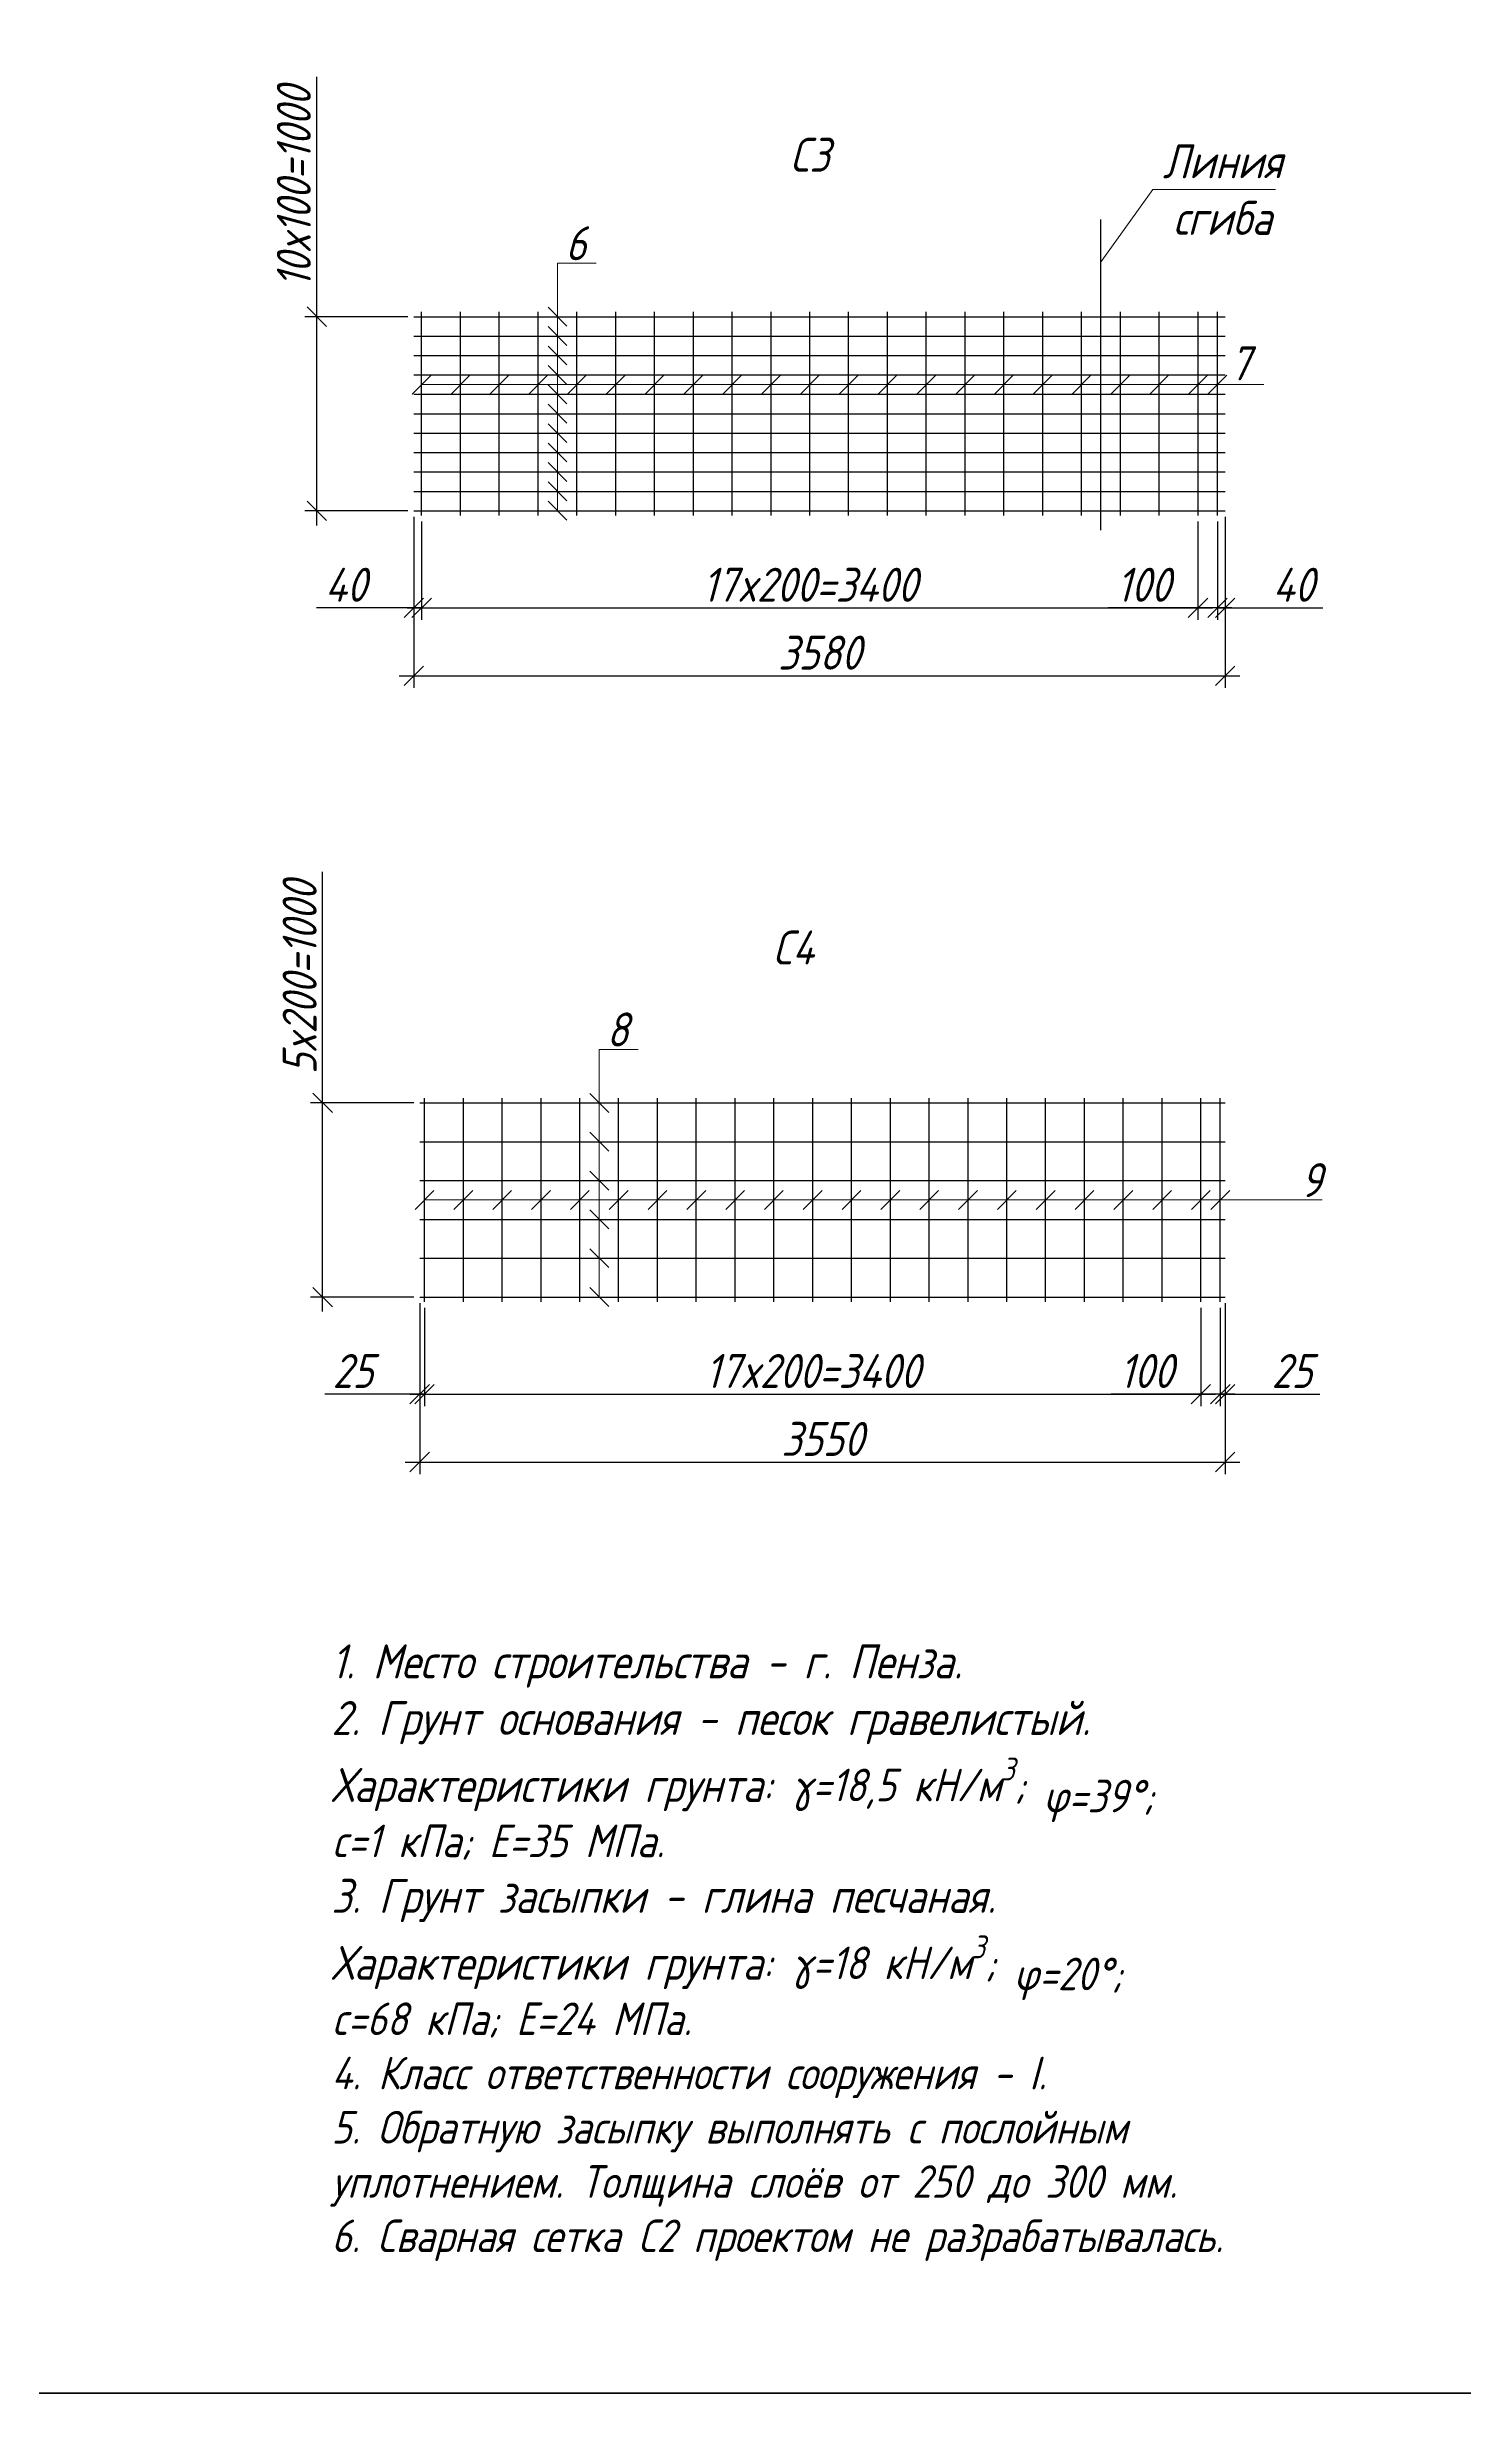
# Model space of a CAD drawing. Header units: millimetres. Extents: x -1004 to 900128, y -352756 to 107728.
# Drawn here: x 427445 to 442038, y -228939 to -204763 of the extents above; entities that cross this region are included whole.
import ezdxf

# ---------------------------------------------------------------- set-up
doc = ezdxf.new("R2010")
doc.units = ezdxf.units.MM
doc.linetypes.add('ACAD_ISO02W100', pattern=[15, 12, -3])
for name, color, linetype, lineweight in [('basic', 95, 'Continuous', 30), ('frame', 173, 'Continuous', 40), ('hatch', 117, 'ACAD_ISO02W100', 25), ('size', 45, 'Continuous', 20), ('text', 13, 'Continuous', 20), ('thin', 153, 'Continuous', 18)]:
    doc.layers.add(name, color=color, linetype=linetype, lineweight=lineweight)
doc.styles.add('Structures', font='isocpeur.ttf', dxfattribs={"width": 0.85, "oblique": 15})
doc.dimstyles.new('structures 3.5 50', dxfattribs={"dimtxt": 3.5, "dimasz": 2, "dimexe": 1.25, "dimexo": 0.625, "dimtad": 1, "dimlfac": 0.5, "dimtxsty": 'Structures', "dimblk": 'OBLIQUE', "dimcen": 2.5, "dimdle": 1.5, "dimadec": 0, "dimazin": 0, "dimtfac": 1, "dimtmove": 0, "dimatfit": 3, "dimfxl": 1, "dimarcsym": 0})

# ---------------------------------------------------------------- blocks, each defined once
blk = doc.blocks.new('_Oblique')
at = {"color": 0, "linetype": 'ByBlock', "lineweight": -2}
blk.add_line((-0.5, -0.5), (0.5, 0.5), dxfattribs=at)
blk = doc.blocks.new('*D1007')
at = {"layer": 'Defpoints', "color": 0, "transparency": 16777216}
for p in [(431226, -209543), (431306, -209593), (431226, -210543)]:
    blk.add_point(p, dxfattribs=at)
at = {"layer": 'size', "color": 0, "lineweight": -2, "transparency": 16777216}
for p, q in [((431226, -209605), (431226, -210668)), ((431306, -209655), (431306, -210668)), ((431226, -210543), (430221, -210543)), ((431306, -210543), (431226, -210543)), ((431306, -210543), (431506, -210543))]:
    blk.add_line(p, q, dxfattribs=at)
at = {"layer": 'size', "color": 0, "lineweight": -2, "transparency": 16777216, "xscale": 200, "yscale": 200, "zscale": 200}
blk.add_blockref('_Oblique', (431226, -210543), dxfattribs=at)
at = {"layer": 'size', "color": 0, "lineweight": -2, "transparency": 16777216, "xscale": 200, "yscale": 200, "zscale": 200, "rotation": 180}
blk.add_blockref('_Oblique', (431306, -210543), dxfattribs=at)
at = {"layer": 'size', "color": 0, "transparency": 16777216, "insert": (430523, -210305), "char_height": 350, "attachment_point": 5, "style": 'Structures'}
blk.add_mtext('40', dxfattribs=at)
blk = doc.blocks.new('*D1008')
at = {"layer": 'Defpoints', "color": 0, "transparency": 16777216}
for p in [(439506, -209593), (439586, -209543), (439586, -210543)]:
    blk.add_point(p, dxfattribs=at)
at = {"layer": 'size', "color": 0, "lineweight": -2, "transparency": 16777216}
for p, q in [((439586, -209605), (439586, -210668)), ((439506, -209655), (439506, -210668)), ((439506, -210543), (439306, -210543)), ((439506, -210543), (439586, -210543)), ((439586, -210543), (440592, -210543))]:
    blk.add_line(p, q, dxfattribs=at)
at = {"layer": 'size', "color": 0, "lineweight": -2, "transparency": 16777216, "xscale": 200, "yscale": 200, "zscale": 200}
blk.add_blockref('_Oblique', (439506, -210543), dxfattribs=at)
at = {"layer": 'size', "color": 0, "lineweight": -2, "transparency": 16777216, "xscale": 200, "yscale": 200, "zscale": 200, "rotation": 180}
blk.add_blockref('_Oblique', (439586, -210543), dxfattribs=at)
at = {"layer": 'size', "color": 0, "transparency": 16777216, "insert": (440289, -210305), "char_height": 350, "attachment_point": 5, "style": 'Structures'}
blk.add_mtext('40', dxfattribs=at)
blk = doc.blocks.new('*D1009')
at = {"layer": 'Defpoints', "color": 0, "transparency": 16777216}
for p in [(431306, -209593), (439306, -209593), (439306, -210543)]:
    blk.add_point(p, dxfattribs=at)
at = {"layer": 'size', "color": 0, "lineweight": -2, "transparency": 16777216}
for p, q in [((431306, -209655), (431306, -210668)), ((439306, -209655), (439306, -210668)), ((431156, -210543), (439456, -210543))]:
    blk.add_line(p, q, dxfattribs=at)
at = {"layer": 'size', "color": 0, "lineweight": -2, "transparency": 16777216, "xscale": 200, "yscale": 200, "zscale": 200, "rotation": 180}
blk.add_blockref('_Oblique', (431306, -210543), dxfattribs=at)
at = {"layer": 'size', "color": 0, "lineweight": -2, "transparency": 16777216, "xscale": 200, "yscale": 200, "zscale": 200}
blk.add_blockref('_Oblique', (439306, -210543), dxfattribs=at)
at = {"layer": 'size', "color": 0, "transparency": 16777216, "insert": (435306, -210305), "char_height": 350, "attachment_point": 5, "style": 'Structures'}
blk.add_mtext('17x200=3400', dxfattribs=at)
blk = doc.blocks.new('*D1010')
at = {"layer": 'Defpoints', "color": 0, "transparency": 16777216}
for p in [(431226, -209543), (439586, -209543), (439586, -211243)]:
    blk.add_point(p, dxfattribs=at)
at = {"layer": 'size', "color": 0, "lineweight": -2, "transparency": 16777216}
for p, q in [((431226, -209605), (431226, -211368)), ((439586, -209605), (439586, -211368)), ((431076, -211243), (439736, -211243))]:
    blk.add_line(p, q, dxfattribs=at)
at = {"layer": 'size', "color": 0, "lineweight": -2, "transparency": 16777216, "xscale": 200, "yscale": 200, "zscale": 200, "rotation": 180}
blk.add_blockref('_Oblique', (431226, -211243), dxfattribs=at)
at = {"layer": 'size', "color": 0, "lineweight": -2, "transparency": 16777216, "xscale": 200, "yscale": 200, "zscale": 200}
blk.add_blockref('_Oblique', (439586, -211243), dxfattribs=at)
at = {"layer": 'size', "color": 0, "transparency": 16777216, "insert": (435406, -211005), "char_height": 350, "attachment_point": 5, "style": 'Structures'}
blk.add_mtext('3580', dxfattribs=at)
blk = doc.blocks.new('*D1011')
at = {"layer": 'Defpoints', "color": 0, "transparency": 16777216}
for p in [(430226, -207543), (431226, -207543), (431226, -209543)]:
    blk.add_point(p, dxfattribs=at)
at = {"layer": 'size', "color": 0, "lineweight": -2, "transparency": 16777216}
for p, q in [((430226, -207543), (430226, -205071)), ((431164, -207543), (430101, -207543)), ((430226, -209693), (430226, -207543)), ((431164, -209543), (430101, -209543))]:
    blk.add_line(p, q, dxfattribs=at)
at = {"layer": 'size', "color": 0, "lineweight": -2, "transparency": 16777216, "xscale": 200, "yscale": 200, "zscale": 200}
for p, rotation in [((430226, -207543), 90), ((430226, -209543), 270)]:
    blk.add_blockref('_Oblique', p, dxfattribs=dict(at, rotation=rotation))
at = {"layer": 'size', "color": 0, "transparency": 16777216, "insert": (429989, -206207), "char_height": 350, "attachment_point": 5, "rotation": 90, "style": 'Structures'}
blk.add_mtext('10x100=1000', dxfattribs=at)
blk = doc.blocks.new('*U951')
at = {"layer": 'thin'}
blk.add_line((-97, -97), (97, 97), dxfattribs=at)
blk = doc.blocks.new('*U952')
at = {"layer": 'thin', "color": 0, "linetype": 'ByBlock', "lineweight": -2, "transparency": 16777216}
for p in [(0, 0), (400, 0), (800, 0), (1200, 0), (1600, 0), (2000, 0), (2400, 0), (2800, 0), (3200, 0), (3600, 0), (4000, 0), (4400, 0), (4800, 0), (5200, 0), (5600, 0), (6000, 0), (6400, 0), (6800, 0), (7200, 0), (7600, 0), (8000, 0)]:
    blk.add_blockref('*U951', p, dxfattribs=at)
blk = doc.blocks.new('*D1000')
at = {"layer": 'Defpoints', "color": 0, "transparency": 16777216}
for p in [(430286, -215645), (431286, -215645), (431286, -217645)]:
    blk.add_point(p, dxfattribs=at)
at = {"layer": 'size', "color": 0, "lineweight": -2, "transparency": 16777216}
for p, q in [((430286, -215645), (430286, -213263)), ((431224, -215645), (430161, -215645)), ((430286, -217795), (430286, -215645)), ((431224, -217645), (430161, -217645))]:
    blk.add_line(p, q, dxfattribs=at)
at = {"layer": 'size', "color": 0, "lineweight": -2, "transparency": 16777216, "xscale": 200, "yscale": 200, "zscale": 200}
for p, rotation in [((430286, -215645), 90), ((430286, -217645), 270)]:
    blk.add_blockref('_Oblique', p, dxfattribs=dict(at, rotation=rotation))
at = {"layer": 'size', "color": 0, "transparency": 16777216, "insert": (430049, -214354), "char_height": 350, "attachment_point": 5, "rotation": 90, "style": 'Structures'}
blk.add_mtext('5x200=1000', dxfattribs=at)
blk = doc.blocks.new('*D1001')
at = {"layer": 'Defpoints', "color": 0, "transparency": 16777216}
for p in [(431286, -217645), (431336, -217695), (431286, -218645)]:
    blk.add_point(p, dxfattribs=at)
at = {"layer": 'size', "color": 0, "lineweight": -2, "transparency": 16777216}
for p, q in [((431286, -217707), (431286, -218770)), ((431336, -217757), (431336, -218770)), ((431286, -218645), (430310, -218645)), ((431336, -218645), (431286, -218645)), ((431336, -218645), (431536, -218645))]:
    blk.add_line(p, q, dxfattribs=at)
at = {"layer": 'size', "color": 0, "lineweight": -2, "transparency": 16777216, "xscale": 200, "yscale": 200, "zscale": 200}
blk.add_blockref('_Oblique', (431286, -218645), dxfattribs=at)
at = {"layer": 'size', "color": 0, "lineweight": -2, "transparency": 16777216, "xscale": 200, "yscale": 200, "zscale": 200, "rotation": 180}
blk.add_blockref('_Oblique', (431336, -218645), dxfattribs=at)
at = {"layer": 'size', "color": 0, "transparency": 16777216, "insert": (430598, -218407), "char_height": 350, "attachment_point": 5, "style": 'Structures'}
blk.add_mtext('25', dxfattribs=at)
blk = doc.blocks.new('*D1002')
at = {"layer": 'Defpoints', "color": 0, "transparency": 16777216}
for p in [(431336, -217695), (439336, -217695), (439336, -218645)]:
    blk.add_point(p, dxfattribs=at)
at = {"layer": 'size', "color": 0, "lineweight": -2, "transparency": 16777216}
for p, q in [((431336, -217757), (431336, -218770)), ((439336, -217757), (439336, -218770)), ((431186, -218645), (439486, -218645))]:
    blk.add_line(p, q, dxfattribs=at)
at = {"layer": 'size', "color": 0, "lineweight": -2, "transparency": 16777216, "xscale": 200, "yscale": 200, "zscale": 200, "rotation": 180}
blk.add_blockref('_Oblique', (431336, -218645), dxfattribs=at)
at = {"layer": 'size', "color": 0, "lineweight": -2, "transparency": 16777216, "xscale": 200, "yscale": 200, "zscale": 200}
blk.add_blockref('_Oblique', (439336, -218645), dxfattribs=at)
at = {"layer": 'size', "color": 0, "transparency": 16777216, "insert": (435336, -218407), "char_height": 350, "attachment_point": 5, "style": 'Structures'}
blk.add_mtext('17x200=3400', dxfattribs=at)
blk = doc.blocks.new('*D1003')
at = {"layer": 'Defpoints', "color": 0, "transparency": 16777216}
for p in [(439536, -217695), (439586, -217645), (439586, -218645)]:
    blk.add_point(p, dxfattribs=at)
at = {"layer": 'size', "color": 0, "lineweight": -2, "transparency": 16777216}
for p, q in [((439536, -217757), (439536, -218770)), ((439586, -217707), (439586, -218770)), ((439536, -218645), (439336, -218645)), ((439536, -218645), (439586, -218645)), ((439586, -218645), (440562, -218645))]:
    blk.add_line(p, q, dxfattribs=at)
at = {"layer": 'size', "color": 0, "lineweight": -2, "transparency": 16777216, "xscale": 200, "yscale": 200, "zscale": 200}
blk.add_blockref('_Oblique', (439536, -218645), dxfattribs=at)
at = {"layer": 'size', "color": 0, "lineweight": -2, "transparency": 16777216, "xscale": 200, "yscale": 200, "zscale": 200, "rotation": 180}
blk.add_blockref('_Oblique', (439586, -218645), dxfattribs=at)
at = {"layer": 'size', "color": 0, "transparency": 16777216, "insert": (440274, -218407), "char_height": 350, "attachment_point": 5, "style": 'Structures'}
blk.add_mtext('25', dxfattribs=at)
blk = doc.blocks.new('*D1004')
at = {"layer": 'Defpoints', "color": 0, "transparency": 16777216}
for p in [(431286, -217645), (439586, -217645), (439586, -219345)]:
    blk.add_point(p, dxfattribs=at)
at = {"layer": 'size', "color": 0, "lineweight": -2, "transparency": 16777216}
for p, q in [((431286, -217707), (431286, -219470)), ((439586, -217707), (439586, -219470)), ((431136, -219345), (439736, -219345))]:
    blk.add_line(p, q, dxfattribs=at)
at = {"layer": 'size', "color": 0, "lineweight": -2, "transparency": 16777216, "xscale": 200, "yscale": 200, "zscale": 200, "rotation": 180}
blk.add_blockref('_Oblique', (431286, -219345), dxfattribs=at)
at = {"layer": 'size', "color": 0, "lineweight": -2, "transparency": 16777216, "xscale": 200, "yscale": 200, "zscale": 200}
blk.add_blockref('_Oblique', (439586, -219345), dxfattribs=at)
at = {"layer": 'size', "color": 0, "transparency": 16777216, "insert": (435436, -219107), "char_height": 350, "attachment_point": 5, "style": 'Structures'}
blk.add_mtext('3550', dxfattribs=at)
blk = doc.blocks.new('*U953')
at = {"layer": 'thin'}
blk.add_line((-97, -97), (97, 97), dxfattribs=at)
blk = doc.blocks.new('*U954')
at = {"layer": 'thin', "color": 0, "linetype": 'ByBlock', "lineweight": -2, "transparency": 16777216}
for p in [(0, 0), (400, 0), (800, 0), (1200, 0), (1600, 0), (2000, 0), (2400, 0), (2800, 0), (3200, 0), (3600, 0), (4000, 0), (4400, 0), (4800, 0), (5200, 0), (5600, 0), (6000, 0), (6400, 0), (6800, 0), (7200, 0), (7600, 0), (8000, 0)]:
    blk.add_blockref('*U953', p, dxfattribs=at)
blk = doc.blocks.new('*D1012')
at = {"layer": 'Defpoints', "color": 0, "transparency": 16777216}
for p in [(439336, -217695), (439536, -217695), (439336, -218645)]:
    blk.add_point(p, dxfattribs=at)
at = {"layer": 'size', "color": 0, "lineweight": -2, "transparency": 16777216}
for p, q in [((439336, -217757), (439336, -218770)), ((439536, -217757), (439536, -218770)), ((439336, -218645), (438412, -218645)), ((439686, -218645), (439336, -218645))]:
    blk.add_line(p, q, dxfattribs=at)
at = {"layer": 'size', "color": 0, "lineweight": -2, "transparency": 16777216, "xscale": 200, "yscale": 200, "zscale": 200, "rotation": 180}
blk.add_blockref('_Oblique', (439336, -218645), dxfattribs=at)
at = {"layer": 'size', "color": 0, "lineweight": -2, "transparency": 16777216, "xscale": 200, "yscale": 200, "zscale": 200}
blk.add_blockref('_Oblique', (439536, -218645), dxfattribs=at)
at = {"layer": 'size', "color": 0, "transparency": 16777216, "insert": (438774, -218407), "char_height": 350, "attachment_point": 5, "style": 'Structures'}
blk.add_mtext('100', dxfattribs=at)
blk = doc.blocks.new('*D1013')
at = {"layer": 'Defpoints', "color": 0, "transparency": 16777216}
for p in [(439306, -209593), (439506, -209593), (439306, -210543)]:
    blk.add_point(p, dxfattribs=at)
at = {"layer": 'size', "color": 0, "lineweight": -2, "transparency": 16777216}
for p, q in [((439306, -209655), (439306, -210668)), ((439506, -209655), (439506, -210668)), ((439306, -210543), (438382, -210543)), ((439656, -210543), (439306, -210543))]:
    blk.add_line(p, q, dxfattribs=at)
at = {"layer": 'size', "color": 0, "lineweight": -2, "transparency": 16777216, "xscale": 200, "yscale": 200, "zscale": 200, "rotation": 180}
blk.add_blockref('_Oblique', (439306, -210543), dxfattribs=at)
at = {"layer": 'size', "color": 0, "lineweight": -2, "transparency": 16777216, "xscale": 200, "yscale": 200, "zscale": 200}
blk.add_blockref('_Oblique', (439506, -210543), dxfattribs=at)
at = {"layer": 'size', "color": 0, "transparency": 16777216, "insert": (438744, -210305), "char_height": 350, "attachment_point": 5, "style": 'Structures'}
blk.add_mtext('100', dxfattribs=at)

msp = doc.modelspace()

# ---------------------------------------------------------------- linework, layer by layer
at = {"layer": 'basic'}
for p, q in [((431226.147, -207542.762), (439586.147, -207542.762)), ((431306.147, -209592.762), (431306.147, -207492.762)), ((431706.147, -209592.762), (431706.147, -207492.762)), ((432106.147, -209592.762), (432106.147, -207492.762)), ((432506.147, -209592.762), (432506.147, -207492.762)), ((432906.147, -209592.762), (432906.147, -207492.762)), ((433306.147, -209592.762), (433306.147, -207492.762)), ((433706.147, -209592.762), (433706.147, -207492.762)), ((434106.147, -209592.762), (434106.147, -207492.762)), ((434506.147, -209592.762), (434506.147, -207492.762)), ((434906.147, -209592.762), (434906.147, -207492.762)), ((435306.147, -209592.762), (435306.147, -207492.762)), ((435706.147, -209592.762), (435706.147, -207492.762)), ((436106.147, -209592.762), (436106.147, -207492.762)), ((436506.147, -209592.762), (436506.147, -207492.762)), ((436906.147, -209592.762), (436906.147, -207492.762)), ((437306.147, -209592.762), (437306.147, -207492.762)), ((437706.147, -209592.762), (437706.147, -207492.762)), ((438106.147, -209592.762), (438106.147, -207492.762)), ((438506.147, -209592.762), (438506.147, -207492.762)), ((438906.147, -209592.762), (438906.147, -207492.762)), ((439306.147, -209592.762), (439306.147, -207492.762)), ((439506.147, -209592.762), (439506.147, -207492.762)), ((431226.147, -207742.762), (439586.147, -207742.762)), ((431226.147, -207942.762), (439586.147, -207942.762)), ((431226.147, -208142.762), (439586.147, -208142.762)), ((431226.147, -208342.762), (439586.147, -208342.762)), ((431226.147, -208542.762), (439586.147, -208542.762)), ((431226.147, -208742.762), (439586.147, -208742.762)), ((431226.147, -208942.762), (439586.147, -208942.762)), ((431226.147, -209142.762), (439586.147, -209142.762)), ((431226.147, -209342.762), (439586.147, -209342.762)), ((431226.147, -209542.762), (439586.147, -209542.762)), ((431286.147, -215644.847), (439586.147, -215644.847)), ((431336.147, -217694.847), (431336.147, -215594.847)), ((431736.147, -217694.847), (431736.147, -215594.847)), ((432136.147, -217694.847), (432136.147, -215594.847)), ((432536.147, -217694.847), (432536.147, -215594.847)), ((432936.147, -217694.847), (432936.147, -215594.847)), ((433336.147, -217694.847), (433336.147, -215594.847)), ((433736.147, -217694.847), (433736.147, -215594.847)), ((434136.147, -217694.847), (434136.147, -215594.847)), ((434536.147, -217694.847), (434536.147, -215594.847)), ((434936.147, -217694.847), (434936.147, -215594.847)), ((435336.147, -217694.847), (435336.147, -215594.847)), ((435736.147, -217694.847), (435736.147, -215594.847)), ((436136.147, -217694.847), (436136.147, -215594.847)), ((436536.147, -217694.847), (436536.147, -215594.847)), ((436936.147, -217694.847), (436936.147, -215594.847)), ((437336.147, -217694.847), (437336.147, -215594.847)), ((437736.147, -217694.847), (437736.147, -215594.847)), ((438136.147, -217694.847), (438136.147, -215594.847)), ((438536.147, -217694.847), (438536.147, -215594.847)), ((438936.147, -217694.847), (438936.147, -215594.847)), ((439336.147, -217694.847), (439336.147, -215594.847)), ((439536.147, -217694.847), (439536.147, -215594.847)), ((431286.147, -216044.847), (439586.147, -216044.847)), ((431286.147, -216444.847), (439586.147, -216444.847)), ((431286.147, -216844.847), (439586.147, -216844.847)), ((431286.147, -217244.847), (439586.147, -217244.847)), ((431286.147, -217644.847), (439586.147, -217644.847))]:
    msp.add_line(p, q, dxfattribs=at)
at = {"layer": 'frame'}
msp.add_line((462722.71, -228939.194), (405822.71, -228939.194), dxfattribs=at)
at = {"layer": 'hatch', "ltscale": 0.3}
msp.add_line((438300.474, -206542.762), (438300.474, -209742.762), dxfattribs=at)
at = {"layer": 'thin'}
for p, q in [((438300.474, -206985.168), (438840.265, -206233.319)), ((438840.265, -206233.319), (440104.749, -206233.319)), ((432706.147, -209542.762), (432706.147, -206992.762)), ((433106.147, -206992.762), (432706.147, -206992.762)), ((432803.374, -207639.989), (432608.92, -207445.535)), ((432803.374, -207839.989), (432608.92, -207645.535)), ((432803.374, -208039.989), (432608.92, -207845.535)), ((432803.374, -208239.989), (432608.92, -208045.535)), ((439408.92, -208339.989), (439603.374, -208145.535)), ((431306.147, -208242.762), (439986.147, -208242.762)), ((432803.374, -208439.989), (432608.92, -208245.535)), ((432803.374, -208639.989), (432608.92, -208445.535)), ((432803.374, -208839.989), (432608.92, -208645.535)), ((432803.374, -209039.989), (432608.92, -208845.535)), ((432803.374, -209239.989), (432608.92, -209045.535)), ((432803.374, -209439.989), (432608.92, -209245.535)), ((432803.374, -209639.989), (432608.92, -209445.535)), ((433136.147, -217644.847), (433136.147, -215094.847)), ((433536.147, -215094.847), (433136.147, -215094.847)), ((433233.374, -215742.074), (433038.92, -215547.62)), ((433233.374, -216142.074), (433038.92, -215947.62)), ((433233.374, -216542.074), (433038.92, -216347.62)), ((439438.92, -216742.074), (439633.374, -216547.62)), ((431336.147, -216644.847), (440586.147, -216644.847)), ((433233.374, -216942.074), (433038.92, -216747.62)), ((433233.374, -217342.074), (433038.92, -217147.62)), ((433233.374, -217742.074), (433038.92, -217547.62))]:
    msp.add_line(p, q, dxfattribs=at)

# ---------------------------------------------------------------- block references
for name, p in [('*U952', (431306.147, -208242.762)), ('*U954', (431336.147, -216644.847))]:
    msp.add_blockref(name, p, dxfattribs=at)

# ---------------------------------------------------------------- texts
at = {"layer": 'text', "char_height": 350, "style": 'Structures'}
for s, insert, width, attachment_point in [('С3', (435306.147, -205874.265), 793.67855, 5), ('Линия \\Pсгиба', (439559.116, -206233.319), 1343.47738, 5), ('6', (432894.672, -206786.048), 350, 5), ('7', (439738.687, -208023.727), 793.67855, 5), ('С4', (435136.147, -214043.279), 793.67855, 5), ('8', (433324.672, -214888.133), 350, 5), ('9', (440472.71, -216440.114), 793.67855, 5), ('\\A1;1. Место строительства - г. Пенза.\\P2. Грунт основания - песок гравелистый.\\PХарактеристики грунта: {\\H0.95833x;γ=18,5 кН/м\\H0.7x;\\S3^ ;\\H1.42857x;; \\A0;φ=39%%D; \\Pc=1 кПа; E=35 МПа.\\P}3. Грунт засыпки - глина песчаная.\\PХарактеристики грунта: {\\H0.95833x;γ=18 кН/м\\H0.7x;\\S3^ ;\\H1.42857x;; \\A0;φ=20%%D; \\Pc=68 кПа; E=24 МПа.\\P4. Класс ответственности сооружения - I.\\P5. Обратную засыпку выполнять с послойным уплотнением. Толщина слоёв от 250 до 300 мм.\\P6. Сварная сетка С2 проектом не разрабатывалась.}', (430376.353, -224400.883), 9693.35693, 4)]:
    msp.add_mtext(s, dxfattribs=dict(at, insert=insert, width=width, attachment_point=attachment_point))

# ---------------------------------------------------------------- dimensions: what is measured, and where the dimension line sits
at = {"layer": 'size'}
for base, p1, p2, text, picture, middle in [((430226.147, -207542.762), (431226.147, -209542.762), (431226.147, -207542.762), '10x100=<>', '*D1011', (429988.647, -206206.996)), ((430286.147, -215644.847), (431286.147, -217644.847), (431286.147, -215644.847), '5x200=<>', '*D1000', (430048.647, -214353.706))]:
    dim = msp.add_linear_dim(base=base, p1=p1, p2=p2, angle=90, text=text, dimstyle='structures 3.5 50', dxfattribs=at)
    dim.commit()
    dim.dimension.update_dxf_attribs({"geometry": picture, "text_midpoint": middle})
for base, p1, p2, picture, middle in [((431226.147, -210542.762), (431306.147, -209592.762), (431226.147, -209542.762), '*D1007', (430523.381, -210305.262)), ((439306.147, -210542.762), (439506.147, -209592.762), (439306.147, -209592.762), '*D1013', (438743.881, -210305.262)), ((439586.147, -210542.762), (439506.147, -209592.762), (439586.147, -209542.762), '*D1008', (440288.913, -210305.262)), ((431286.147, -218644.847), (431336.147, -217694.847), (431286.147, -217644.847), '*D1001', (430598.256, -218407.347)), ((439336.147, -218644.847), (439536.147, -217694.847), (439336.147, -217694.847), '*D1012', (438773.881, -218407.347)), ((439586.147, -218644.847), (439536.147, -217694.847), (439586.147, -217644.847), '*D1003', (440274.038, -218407.347))]:
    dim = msp.add_linear_dim(base=base, p1=p1, p2=p2, dimstyle='structures 3.5 50', dxfattribs=at)
    dim.commit()
    dim.dimension.update_dxf_attribs({"geometry": picture, "text_midpoint": middle})
for base, p1, p2, text, picture, middle in [((439586.147, -211242.762), (431226.147, -209542.762), (439586.147, -209542.762), '3580', '*D1010', (435406.147, -211005.262)), ((439306.147, -210542.762), (431306.147, -209592.762), (439306.147, -209592.762), '17x200=3400', '*D1009', (435306.147, -210305.262)), ((439586.147, -219344.847), (431286.147, -217644.847), (439586.147, -217644.847), '3550', '*D1004', (435436.147, -219107.347)), ((439336.147, -218644.847), (431336.147, -217694.847), (439336.147, -217694.847), '17x200=3400', '*D1002', (435336.147, -218407.347))]:
    dim = msp.add_linear_dim(base=base, p1=p1, p2=p2, text=text, dimstyle='structures 3.5 50', dxfattribs=at)
    dim.commit()
    dim.dimension.update_dxf_attribs({"geometry": picture, "text_midpoint": middle})

doc.saveas('drawing.dxf')
